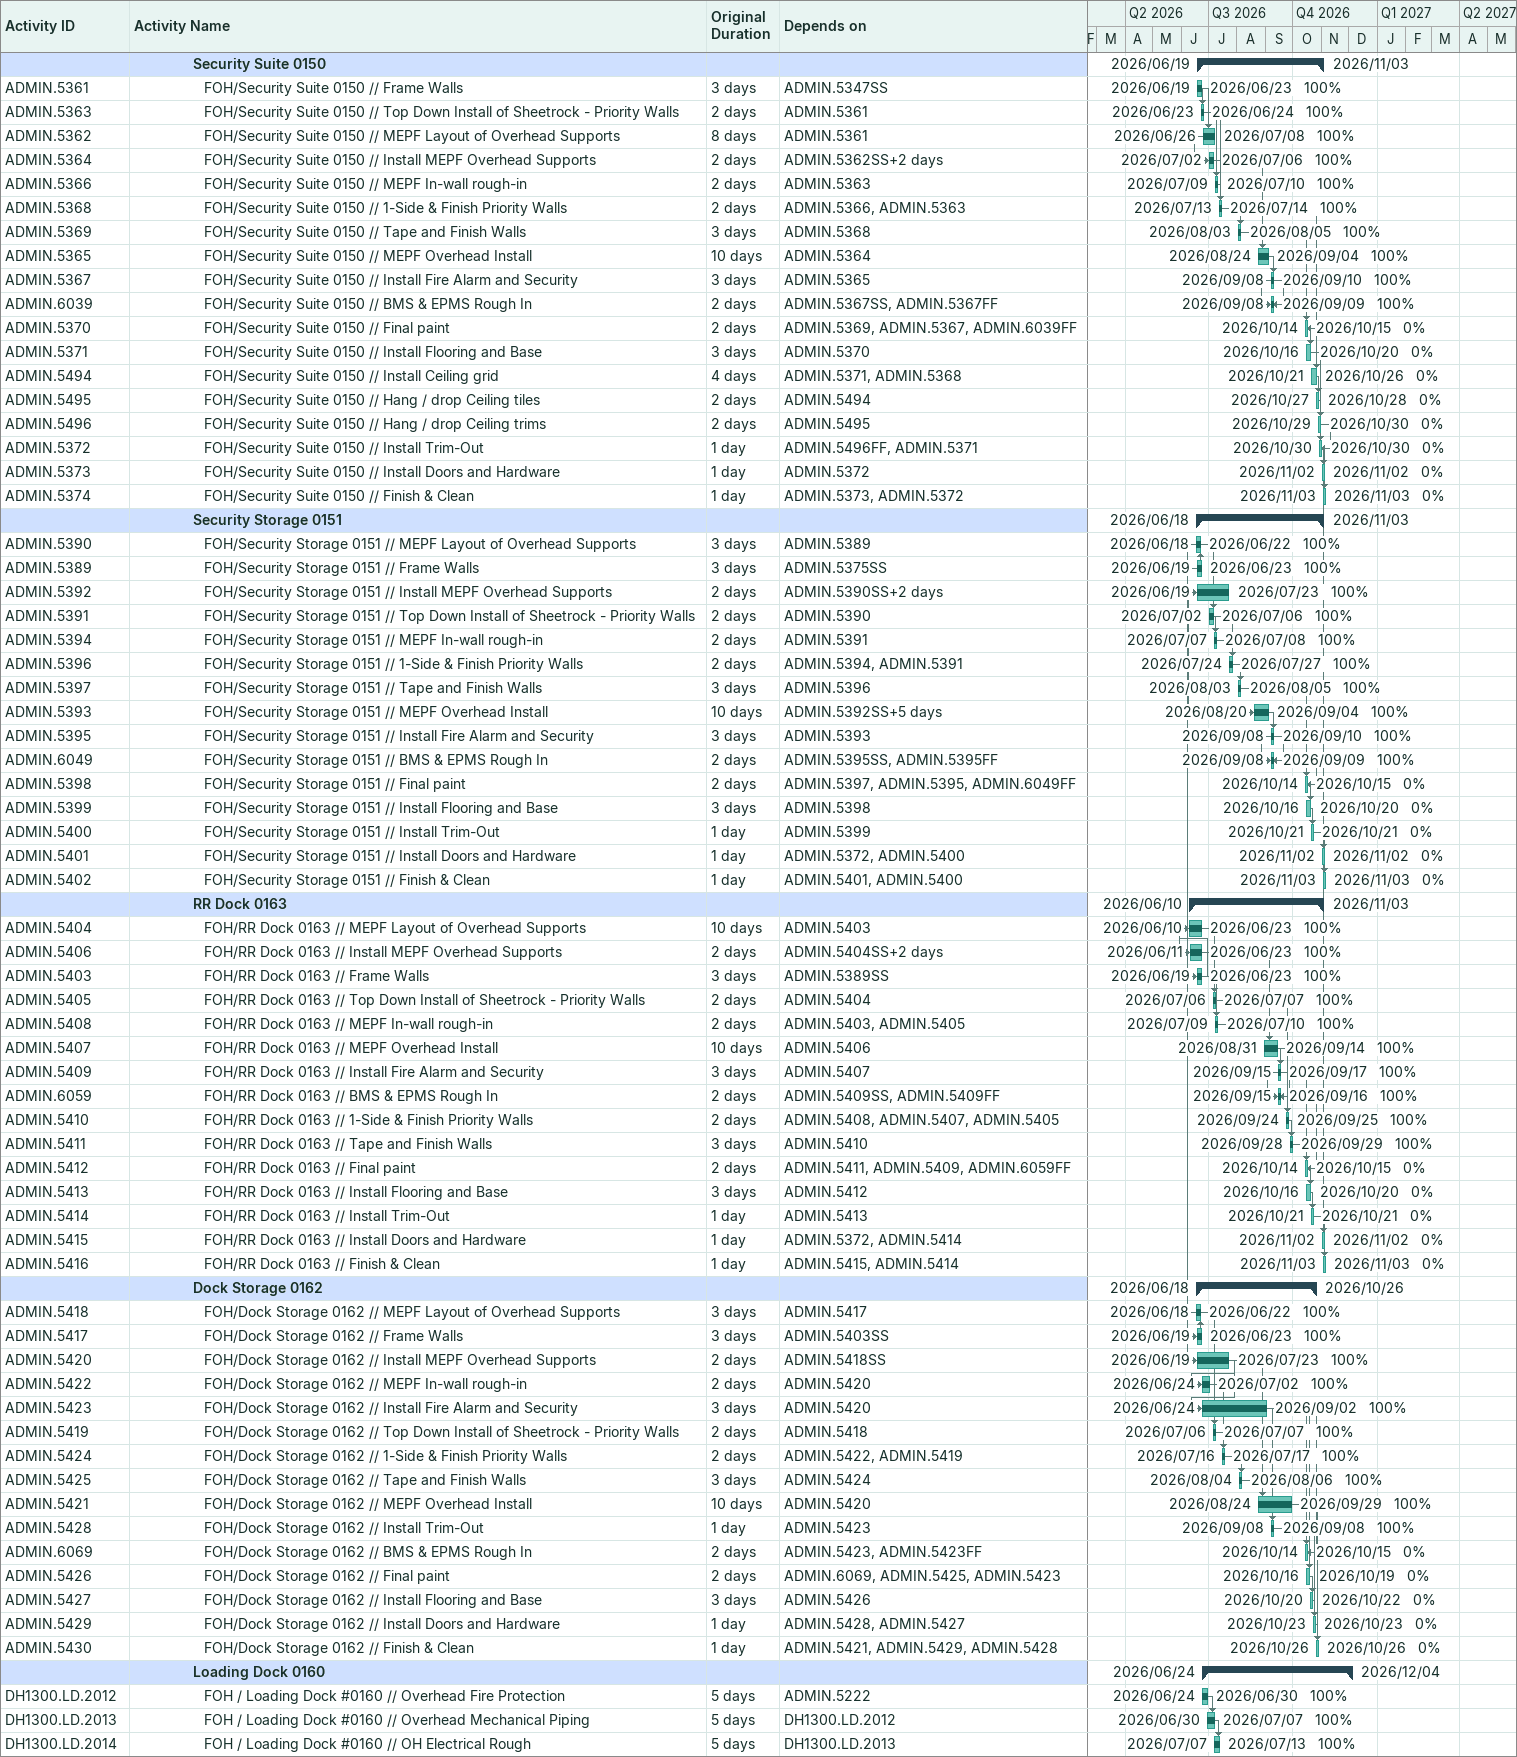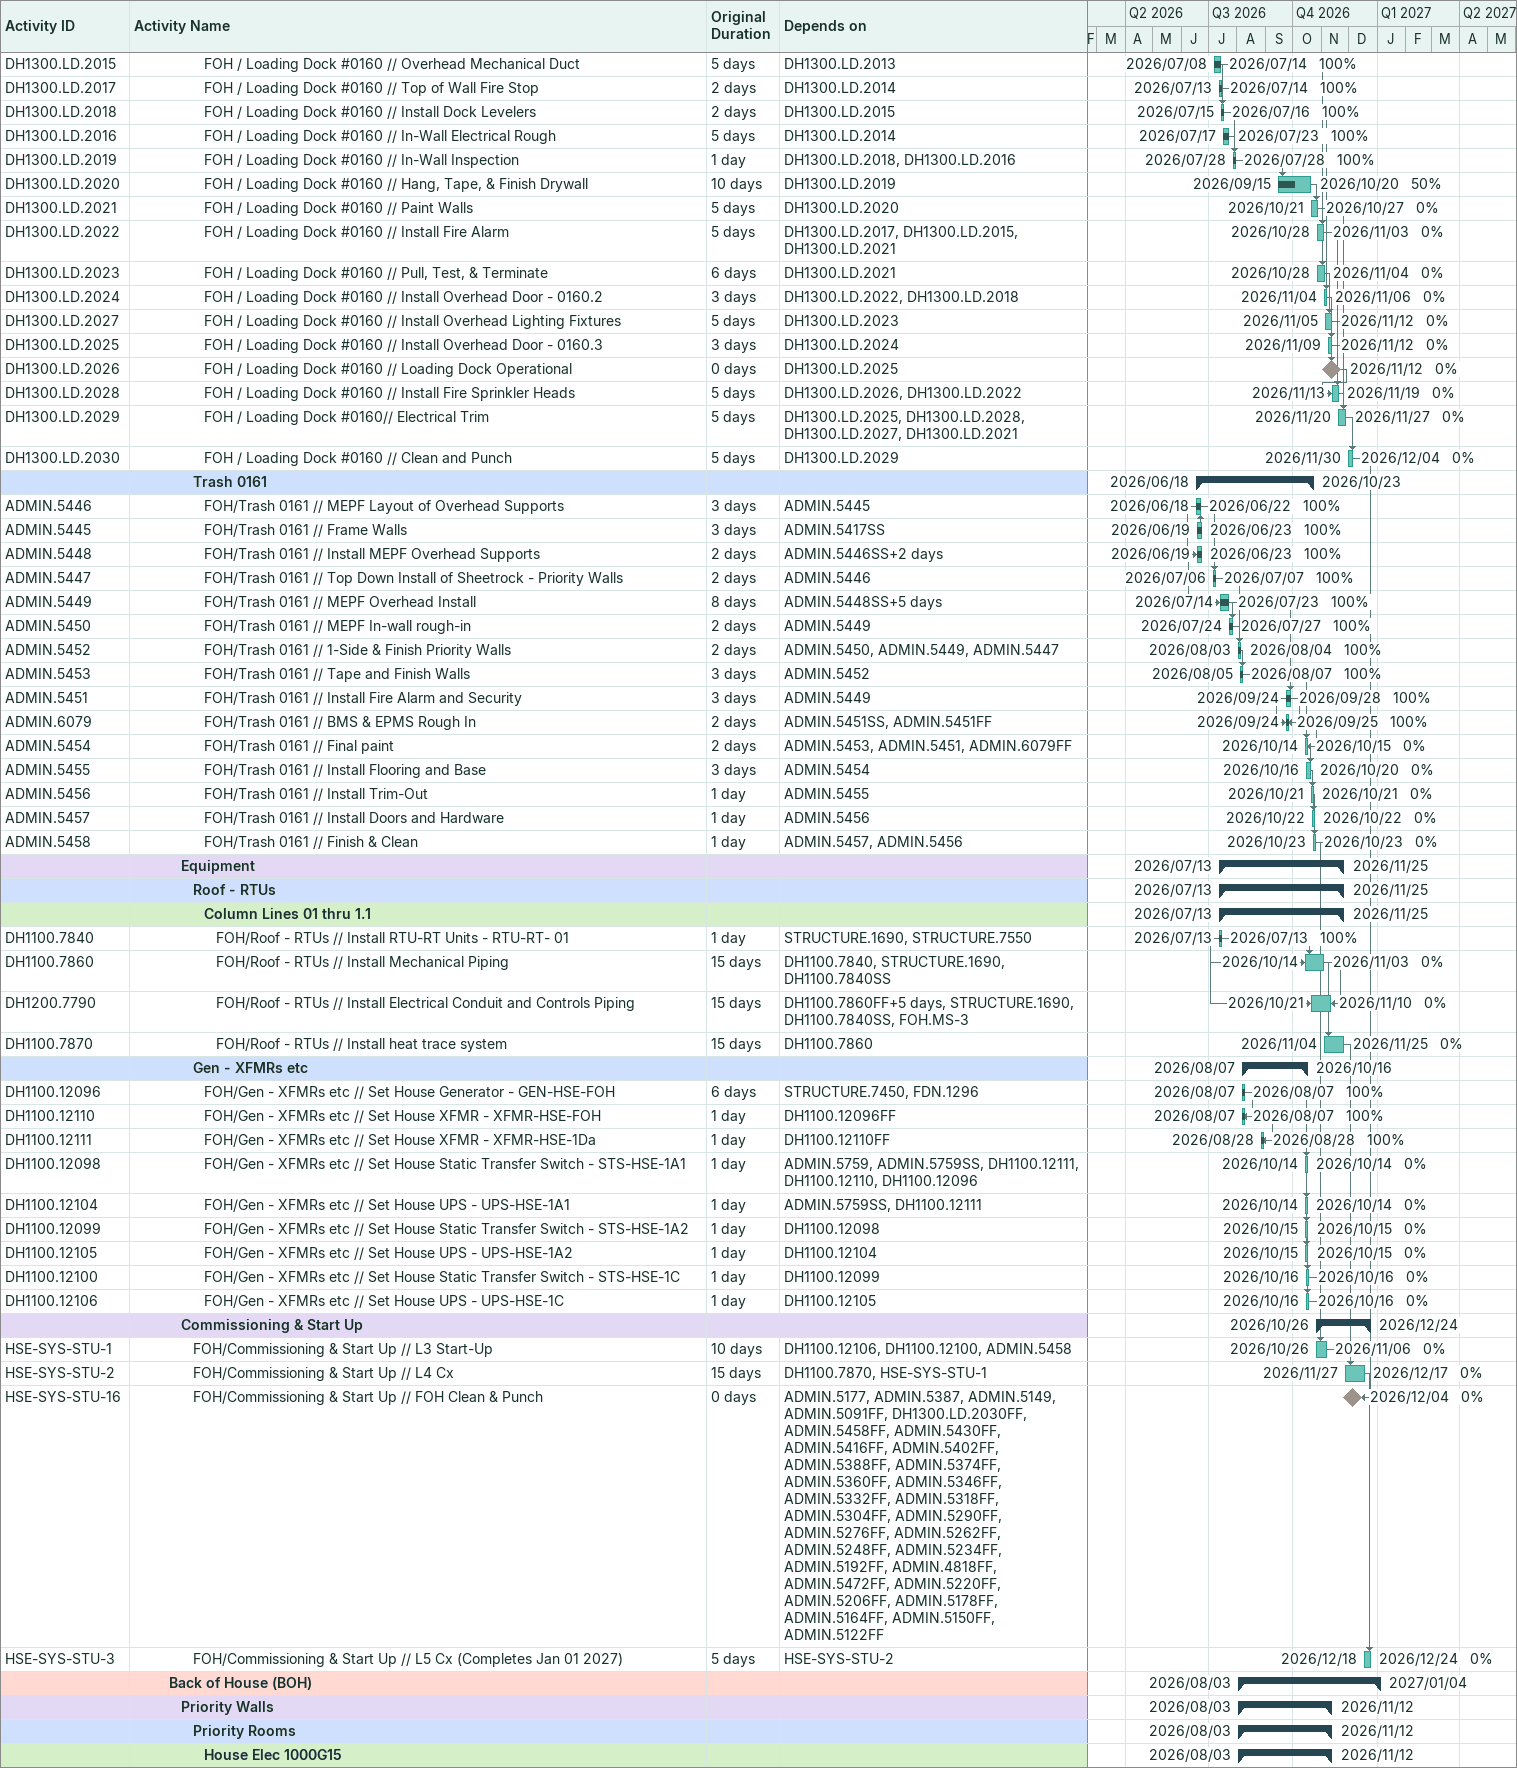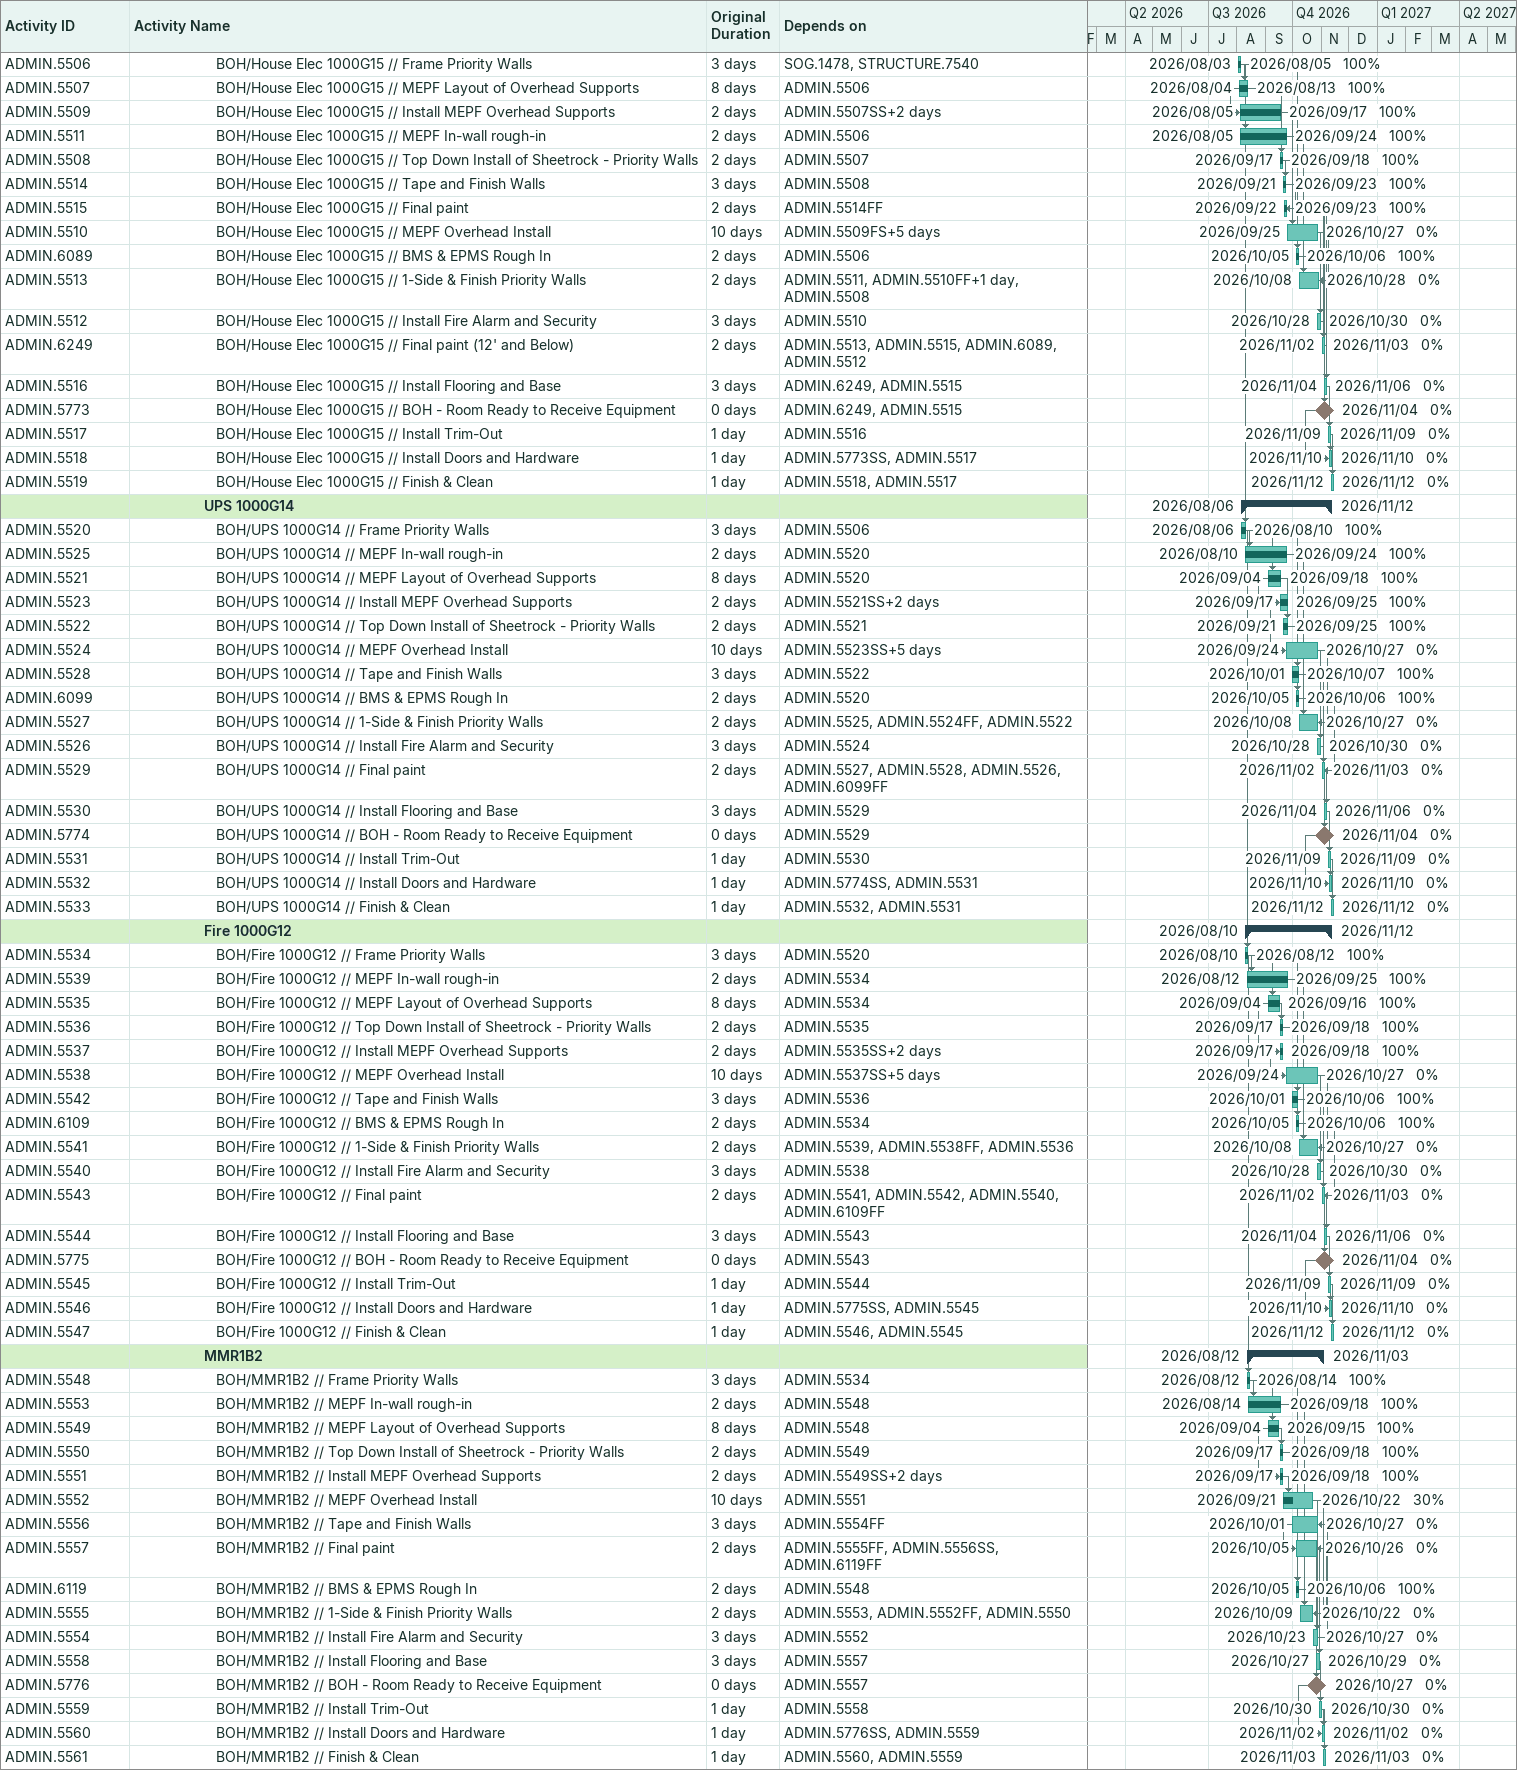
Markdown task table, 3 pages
| ID | Level | Task | Original duration | Start | Finish | Predecessors | % complete |
|---|---|---|---|---|---|---|---|
|  | 6 | **Security Suite 0150** |  | 2026-06-19 | 2026-11-03 |  |  |
| ADMIN.5361 | 7 | FOH/Security Suite 0150 // Frame Walls | 3d | 2026-06-19 | 2026-06-23 | ADMIN.5347SS | 100 |
| ADMIN.5363 | 7 | FOH/Security Suite 0150 // Top Down Install of Sheetrock - Priority Walls | 2d | 2026-06-23 | 2026-06-24 | ADMIN.5361 | 100 |
| ADMIN.5362 | 7 | FOH/Security Suite 0150 // MEPF Layout of Overhead Supports | 8d | 2026-06-26 | 2026-07-08 | ADMIN.5361 | 100 |
| ADMIN.5364 | 7 | FOH/Security Suite 0150 // Install MEPF Overhead Supports | 2d | 2026-07-02 | 2026-07-06 | ADMIN.5362SS+2d | 100 |
| ADMIN.5366 | 7 | FOH/Security Suite 0150 // MEPF In-wall rough-in | 2d | 2026-07-09 | 2026-07-10 | ADMIN.5363 | 100 |
| ADMIN.5368 | 7 | FOH/Security Suite 0150 // 1-Side & Finish Priority Walls | 2d | 2026-07-13 | 2026-07-14 | ADMIN.5366, ADMIN.5363 | 100 |
| ADMIN.5369 | 7 | FOH/Security Suite 0150 // Tape and Finish Walls | 3d | 2026-08-03 | 2026-08-05 | ADMIN.5368 | 100 |
| ADMIN.5365 | 7 | FOH/Security Suite 0150 // MEPF Overhead Install | 10d | 2026-08-24 | 2026-09-04 | ADMIN.5364 | 100 |
| ADMIN.5367 | 7 | FOH/Security Suite 0150 // Install Fire Alarm and Security | 3d | 2026-09-08 | 2026-09-10 | ADMIN.5365 | 100 |
| ADMIN.6039 | 7 | FOH/Security Suite 0150 // BMS & EPMS Rough In | 2d | 2026-09-08 | 2026-09-09 | ADMIN.5367SS, ADMIN.5367FF | 100 |
| ADMIN.5370 | 7 | FOH/Security Suite 0150 // Final paint | 2d | 2026-10-14 | 2026-10-15 | ADMIN.5369, ADMIN.5367, ADMIN.6039FF | 0 |
| ADMIN.5371 | 7 | FOH/Security Suite 0150 // Install Flooring and Base | 3d | 2026-10-16 | 2026-10-20 | ADMIN.5370 | 0 |
| ADMIN.5494 | 7 | FOH/Security Suite 0150 // Install Ceiling grid | 4d | 2026-10-21 | 2026-10-26 | ADMIN.5371, ADMIN.5368 | 0 |
| ADMIN.5495 | 7 | FOH/Security Suite 0150 // Hang / drop Ceiling tiles | 2d | 2026-10-27 | 2026-10-28 | ADMIN.5494 | 0 |
| ADMIN.5496 | 7 | FOH/Security Suite 0150 // Hang / drop Ceiling trims | 2d | 2026-10-29 | 2026-10-30 | ADMIN.5495 | 0 |
| ADMIN.5372 | 7 | FOH/Security Suite 0150 // Install Trim-Out | 1d | 2026-10-30 | 2026-10-30 | ADMIN.5496FF, ADMIN.5371 | 0 |
| ADMIN.5373 | 7 | FOH/Security Suite 0150 // Install Doors and Hardware | 1d | 2026-11-02 | 2026-11-02 | ADMIN.5372 | 0 |
| ADMIN.5374 | 7 | FOH/Security Suite 0150 // Finish & Clean | 1d | 2026-11-03 | 2026-11-03 | ADMIN.5373, ADMIN.5372 | 0 |
|  | 6 | **Security Storage 0151** |  | 2026-06-18 | 2026-11-03 |  |  |
| ADMIN.5390 | 7 | FOH/Security Storage 0151 // MEPF Layout of Overhead Supports | 3d | 2026-06-18 | 2026-06-22 | ADMIN.5389 | 100 |
| ADMIN.5389 | 7 | FOH/Security Storage 0151 // Frame Walls | 3d | 2026-06-19 | 2026-06-23 | ADMIN.5375SS | 100 |
| ADMIN.5392 | 7 | FOH/Security Storage 0151 // Install MEPF Overhead Supports | 2d | 2026-06-19 | 2026-07-23 | ADMIN.5390SS+2d | 100 |
| ADMIN.5391 | 7 | FOH/Security Storage 0151 // Top Down Install of Sheetrock - Priority Walls | 2d | 2026-07-02 | 2026-07-06 | ADMIN.5390 | 100 |
| ADMIN.5394 | 7 | FOH/Security Storage 0151 // MEPF In-wall rough-in | 2d | 2026-07-07 | 2026-07-08 | ADMIN.5391 | 100 |
| ADMIN.5396 | 7 | FOH/Security Storage 0151 // 1-Side & Finish Priority Walls | 2d | 2026-07-24 | 2026-07-27 | ADMIN.5394, ADMIN.5391 | 100 |
| ADMIN.5397 | 7 | FOH/Security Storage 0151 // Tape and Finish Walls | 3d | 2026-08-03 | 2026-08-05 | ADMIN.5396 | 100 |
| ADMIN.5393 | 7 | FOH/Security Storage 0151 // MEPF Overhead Install | 10d | 2026-08-20 | 2026-09-04 | ADMIN.5392SS+5d | 100 |
| ADMIN.5395 | 7 | FOH/Security Storage 0151 // Install Fire Alarm and Security | 3d | 2026-09-08 | 2026-09-10 | ADMIN.5393 | 100 |
| ADMIN.6049 | 7 | FOH/Security Storage 0151 // BMS & EPMS Rough In | 2d | 2026-09-08 | 2026-09-09 | ADMIN.5395SS, ADMIN.5395FF | 100 |
| ADMIN.5398 | 7 | FOH/Security Storage 0151 // Final paint | 2d | 2026-10-14 | 2026-10-15 | ADMIN.5397, ADMIN.5395, ADMIN.6049FF | 0 |
| ADMIN.5399 | 7 | FOH/Security Storage 0151 // Install Flooring and Base | 3d | 2026-10-16 | 2026-10-20 | ADMIN.5398 | 0 |
| ADMIN.5400 | 7 | FOH/Security Storage 0151 // Install Trim-Out | 1d | 2026-10-21 | 2026-10-21 | ADMIN.5399 | 0 |
| ADMIN.5401 | 7 | FOH/Security Storage 0151 // Install Doors and Hardware | 1d | 2026-11-02 | 2026-11-02 | ADMIN.5372, ADMIN.5400 | 0 |
| ADMIN.5402 | 7 | FOH/Security Storage 0151 // Finish & Clean | 1d | 2026-11-03 | 2026-11-03 | ADMIN.5401, ADMIN.5400 | 0 |
|  | 6 | **RR Dock 0163** |  | 2026-06-10 | 2026-11-03 |  |  |
| ADMIN.5404 | 7 | FOH/RR Dock 0163 // MEPF Layout of Overhead Supports | 10d | 2026-06-10 | 2026-06-23 | ADMIN.5403 | 100 |
| ADMIN.5406 | 7 | FOH/RR Dock 0163 // Install MEPF Overhead Supports | 2d | 2026-06-11 | 2026-06-23 | ADMIN.5404SS+2d | 100 |
| ADMIN.5403 | 7 | FOH/RR Dock 0163 // Frame Walls | 3d | 2026-06-19 | 2026-06-23 | ADMIN.5389SS | 100 |
| ADMIN.5405 | 7 | FOH/RR Dock 0163 // Top Down Install of Sheetrock - Priority Walls | 2d | 2026-07-06 | 2026-07-07 | ADMIN.5404 | 100 |
| ADMIN.5408 | 7 | FOH/RR Dock 0163 // MEPF In-wall rough-in | 2d | 2026-07-09 | 2026-07-10 | ADMIN.5403, ADMIN.5405 | 100 |
| ADMIN.5407 | 7 | FOH/RR Dock 0163 // MEPF Overhead Install | 10d | 2026-08-31 | 2026-09-14 | ADMIN.5406 | 100 |
| ADMIN.5409 | 7 | FOH/RR Dock 0163 // Install Fire Alarm and Security | 3d | 2026-09-15 | 2026-09-17 | ADMIN.5407 | 100 |
| ADMIN.6059 | 7 | FOH/RR Dock 0163 // BMS & EPMS Rough In | 2d | 2026-09-15 | 2026-09-16 | ADMIN.5409SS, ADMIN.5409FF | 100 |
| ADMIN.5410 | 7 | FOH/RR Dock 0163 // 1-Side & Finish Priority Walls | 2d | 2026-09-24 | 2026-09-25 | ADMIN.5408, ADMIN.5407, ADMIN.5405 | 100 |
| ADMIN.5411 | 7 | FOH/RR Dock 0163 // Tape and Finish Walls | 3d | 2026-09-28 | 2026-09-29 | ADMIN.5410 | 100 |
| ADMIN.5412 | 7 | FOH/RR Dock 0163 // Final paint | 2d | 2026-10-14 | 2026-10-15 | ADMIN.5411, ADMIN.5409, ADMIN.6059FF | 0 |
| ADMIN.5413 | 7 | FOH/RR Dock 0163 // Install Flooring and Base | 3d | 2026-10-16 | 2026-10-20 | ADMIN.5412 | 0 |
| ADMIN.5414 | 7 | FOH/RR Dock 0163 // Install Trim-Out | 1d | 2026-10-21 | 2026-10-21 | ADMIN.5413 | 0 |
| ADMIN.5415 | 7 | FOH/RR Dock 0163 // Install Doors and Hardware | 1d | 2026-11-02 | 2026-11-02 | ADMIN.5372, ADMIN.5414 | 0 |
| ADMIN.5416 | 7 | FOH/RR Dock 0163 // Finish & Clean | 1d | 2026-11-03 | 2026-11-03 | ADMIN.5415, ADMIN.5414 | 0 |
|  | 6 | **Dock Storage 0162** |  | 2026-06-18 | 2026-10-26 |  |  |
| ADMIN.5418 | 7 | FOH/Dock Storage 0162 // MEPF Layout of Overhead Supports | 3d | 2026-06-18 | 2026-06-22 | ADMIN.5417 | 100 |
| ADMIN.5417 | 7 | FOH/Dock Storage 0162 // Frame Walls | 3d | 2026-06-19 | 2026-06-23 | ADMIN.5403SS | 100 |
| ADMIN.5420 | 7 | FOH/Dock Storage 0162 // Install MEPF Overhead Supports | 2d | 2026-06-19 | 2026-07-23 | ADMIN.5418SS | 100 |
| ADMIN.5422 | 7 | FOH/Dock Storage 0162 // MEPF In-wall rough-in | 2d | 2026-06-24 | 2026-07-02 | ADMIN.5420 | 100 |
| ADMIN.5423 | 7 | FOH/Dock Storage 0162 // Install Fire Alarm and Security | 3d | 2026-06-24 | 2026-09-02 | ADMIN.5420 | 100 |
| ADMIN.5419 | 7 | FOH/Dock Storage 0162 // Top Down Install of Sheetrock - Priority Walls | 2d | 2026-07-06 | 2026-07-07 | ADMIN.5418 | 100 |
| ADMIN.5424 | 7 | FOH/Dock Storage 0162 // 1-Side & Finish Priority Walls | 2d | 2026-07-16 | 2026-07-17 | ADMIN.5422, ADMIN.5419 | 100 |
| ADMIN.5425 | 7 | FOH/Dock Storage 0162 // Tape and Finish Walls | 3d | 2026-08-04 | 2026-08-06 | ADMIN.5424 | 100 |
| ADMIN.5421 | 7 | FOH/Dock Storage 0162 // MEPF Overhead Install | 10d | 2026-08-24 | 2026-09-29 | ADMIN.5420 | 100 |
| ADMIN.5428 | 7 | FOH/Dock Storage 0162 // Install Trim-Out | 1d | 2026-09-08 | 2026-09-08 | ADMIN.5423 | 100 |
| ADMIN.6069 | 7 | FOH/Dock Storage 0162 // BMS & EPMS Rough In | 2d | 2026-10-14 | 2026-10-15 | ADMIN.5423, ADMIN.5423FF | 0 |
| ADMIN.5426 | 7 | FOH/Dock Storage 0162 // Final paint | 2d | 2026-10-16 | 2026-10-19 | ADMIN.6069, ADMIN.5425, ADMIN.5423 | 0 |
| ADMIN.5427 | 7 | FOH/Dock Storage 0162 // Install Flooring and Base | 3d | 2026-10-20 | 2026-10-22 | ADMIN.5426 | 0 |
| ADMIN.5429 | 7 | FOH/Dock Storage 0162 // Install Doors and Hardware | 1d | 2026-10-23 | 2026-10-23 | ADMIN.5428, ADMIN.5427 | 0 |
| ADMIN.5430 | 7 | FOH/Dock Storage 0162 // Finish & Clean | 1d | 2026-10-26 | 2026-10-26 | ADMIN.5421, ADMIN.5429, ADMIN.5428 | 0 |
|  | 6 | **Loading Dock 0160** |  | 2026-06-24 | 2026-12-04 |  |  |
| DH1300.LD.2012 | 7 | FOH / Loading Dock #0160 // Overhead Fire Protection | 5d | 2026-06-24 | 2026-06-30 | ADMIN.5222 | 100 |
| DH1300.LD.2013 | 7 | FOH / Loading Dock #0160 // Overhead Mechanical Piping | 5d | 2026-06-30 | 2026-07-07 | DH1300.LD.2012 | 100 |
| DH1300.LD.2014 | 7 | FOH / Loading Dock #0160 // OH Electrical Rough | 5d | 2026-07-07 | 2026-07-13 | DH1300.LD.2013 | 100 |
| DH1300.LD.2015 | 7 | FOH / Loading Dock #0160 // Overhead Mechanical Duct | 5d | 2026-07-08 | 2026-07-14 | DH1300.LD.2013 | 100 |
| DH1300.LD.2017 | 7 | FOH / Loading Dock #0160 // Top of Wall Fire Stop | 2d | 2026-07-13 | 2026-07-14 | DH1300.LD.2014 | 100 |
| DH1300.LD.2018 | 7 | FOH / Loading Dock #0160 // Install Dock Levelers | 2d | 2026-07-15 | 2026-07-16 | DH1300.LD.2015 | 100 |
| DH1300.LD.2016 | 7 | FOH / Loading Dock #0160 // In-Wall Electrical Rough | 5d | 2026-07-17 | 2026-07-23 | DH1300.LD.2014 | 100 |
| DH1300.LD.2019 | 7 | FOH / Loading Dock #0160 // In-Wall Inspection | 1d | 2026-07-28 | 2026-07-28 | DH1300.LD.2018, DH1300.LD.2016 | 100 |
| DH1300.LD.2020 | 7 | FOH / Loading Dock #0160 // Hang, Tape, & Finish Drywall | 10d | 2026-09-15 | 2026-10-20 | DH1300.LD.2019 | 50 |
| DH1300.LD.2021 | 7 | FOH / Loading Dock #0160 // Paint Walls | 5d | 2026-10-21 | 2026-10-27 | DH1300.LD.2020 | 0 |
| DH1300.LD.2022 | 7 | FOH / Loading Dock #0160 // Install Fire Alarm | 5d | 2026-10-28 | 2026-11-03 | DH1300.LD.2017, DH1300.LD.2015, DH1300.LD.2021 | 0 |
| DH1300.LD.2023 | 7 | FOH / Loading Dock #0160 // Pull, Test, & Terminate | 6d | 2026-10-28 | 2026-11-04 | DH1300.LD.2021 | 0 |
| DH1300.LD.2024 | 7 | FOH / Loading Dock #0160 // Install Overhead Door - 0160.2 | 3d | 2026-11-04 | 2026-11-06 | DH1300.LD.2022, DH1300.LD.2018 | 0 |
| DH1300.LD.2027 | 7 | FOH / Loading Dock #0160 // Install Overhead Lighting Fixtures | 5d | 2026-11-05 | 2026-11-12 | DH1300.LD.2023 | 0 |
| DH1300.LD.2025 | 7 | FOH / Loading Dock #0160 // Install Overhead Door - 0160.3 | 3d | 2026-11-09 | 2026-11-12 | DH1300.LD.2024 | 0 |
| DH1300.LD.2026 | 7 | FOH / Loading Dock #0160 // Loading Dock Operational | 0d | 2026-11-12 | 2026-11-12 | DH1300.LD.2025 | 0 |
| DH1300.LD.2028 | 7 | FOH / Loading Dock #0160 // Install Fire Sprinkler Heads | 5d | 2026-11-13 | 2026-11-19 | DH1300.LD.2026, DH1300.LD.2022 | 0 |
| DH1300.LD.2029 | 7 | FOH / Loading Dock #0160// Electrical Trim | 5d | 2026-11-20 | 2026-11-27 | DH1300.LD.2025, DH1300.LD.2028, DH1300.LD.2027, DH1300.LD.2021 | 0 |
| DH1300.LD.2030 | 7 | FOH / Loading Dock #0160 // Clean and Punch | 5d | 2026-11-30 | 2026-12-04 | DH1300.LD.2029 | 0 |
|  | 6 | **Trash 0161** |  | 2026-06-18 | 2026-10-23 |  |  |
| ADMIN.5446 | 7 | FOH/Trash 0161 // MEPF Layout of Overhead Supports | 3d | 2026-06-18 | 2026-06-22 | ADMIN.5445 | 100 |
| ADMIN.5445 | 7 | FOH/Trash 0161 // Frame Walls | 3d | 2026-06-19 | 2026-06-23 | ADMIN.5417SS | 100 |
| ADMIN.5448 | 7 | FOH/Trash 0161 // Install MEPF Overhead Supports | 2d | 2026-06-19 | 2026-06-23 | ADMIN.5446SS+2d | 100 |
| ADMIN.5447 | 7 | FOH/Trash 0161 // Top Down Install of Sheetrock - Priority Walls | 2d | 2026-07-06 | 2026-07-07 | ADMIN.5446 | 100 |
| ADMIN.5449 | 7 | FOH/Trash 0161 // MEPF Overhead Install | 8d | 2026-07-14 | 2026-07-23 | ADMIN.5448SS+5d | 100 |
| ADMIN.5450 | 7 | FOH/Trash 0161 // MEPF In-wall rough-in | 2d | 2026-07-24 | 2026-07-27 | ADMIN.5449 | 100 |
| ADMIN.5452 | 7 | FOH/Trash 0161 // 1-Side & Finish Priority Walls | 2d | 2026-08-03 | 2026-08-04 | ADMIN.5450, ADMIN.5449, ADMIN.5447 | 100 |
| ADMIN.5453 | 7 | FOH/Trash 0161 // Tape and Finish Walls | 3d | 2026-08-05 | 2026-08-07 | ADMIN.5452 | 100 |
| ADMIN.5451 | 7 | FOH/Trash 0161 // Install Fire Alarm and Security | 3d | 2026-09-24 | 2026-09-28 | ADMIN.5449 | 100 |
| ADMIN.6079 | 7 | FOH/Trash 0161 // BMS & EPMS Rough In | 2d | 2026-09-24 | 2026-09-25 | ADMIN.5451SS, ADMIN.5451FF | 100 |
| ADMIN.5454 | 7 | FOH/Trash 0161 // Final paint | 2d | 2026-10-14 | 2026-10-15 | ADMIN.5453, ADMIN.5451, ADMIN.6079FF | 0 |
| ADMIN.5455 | 7 | FOH/Trash 0161 // Install Flooring and Base | 3d | 2026-10-16 | 2026-10-20 | ADMIN.5454 | 0 |
| ADMIN.5456 | 7 | FOH/Trash 0161 // Install Trim-Out | 1d | 2026-10-21 | 2026-10-21 | ADMIN.5455 | 0 |
| ADMIN.5457 | 7 | FOH/Trash 0161 // Install Doors and Hardware | 1d | 2026-10-22 | 2026-10-22 | ADMIN.5456 | 0 |
| ADMIN.5458 | 7 | FOH/Trash 0161 // Finish & Clean | 1d | 2026-10-23 | 2026-10-23 | ADMIN.5457, ADMIN.5456 | 0 |
|  | 5 | **Equipment** |  | 2026-07-13 | 2026-11-25 |  |  |
|  | 6 | **Roof - RTUs** |  | 2026-07-13 | 2026-11-25 |  |  |
|  | 7 | **Column Lines 01 thru 1.1** |  | 2026-07-13 | 2026-11-25 |  |  |
| DH1100.7840 | 8 | FOH/Roof - RTUs // Install RTU-RT Units - RTU-RT- 01 | 1d | 2026-07-13 | 2026-07-13 | STRUCTURE.1690, STRUCTURE.7550 | 100 |
| DH1100.7860 | 8 | FOH/Roof - RTUs // Install Mechanical Piping | 15d | 2026-10-14 | 2026-11-03 | DH1100.7840, STRUCTURE.1690, DH1100.7840SS | 0 |
| DH1200.7790 | 8 | FOH/Roof - RTUs // Install Electrical Conduit and Controls Piping | 15d | 2026-10-21 | 2026-11-10 | DH1100.7860FF+5d, STRUCTURE.1690, DH1100.7840SS, FOH.MS-3 | 0 |
| DH1100.7870 | 8 | FOH/Roof - RTUs // Install heat trace system | 15d | 2026-11-04 | 2026-11-25 | DH1100.7860 | 0 |
|  | 6 | **Gen - XFMRs etc** |  | 2026-08-07 | 2026-10-16 |  |  |
| DH1100.12096 | 7 | FOH/Gen - XFMRs etc // Set House Generator - GEN-HSE-FOH | 6d | 2026-08-07 | 2026-08-07 | STRUCTURE.7450, FDN.1296 | 100 |
| DH1100.12110 | 7 | FOH/Gen - XFMRs etc // Set House XFMR - XFMR-HSE-FOH | 1d | 2026-08-07 | 2026-08-07 | DH1100.12096FF | 100 |
| DH1100.12111 | 7 | FOH/Gen - XFMRs etc // Set House XFMR - XFMR-HSE-1Da | 1d | 2026-08-28 | 2026-08-28 | DH1100.12110FF | 100 |
| DH1100.12098 | 7 | FOH/Gen - XFMRs etc // Set House Static Transfer Switch - STS-HSE-1A1 | 1d | 2026-10-14 | 2026-10-14 | ADMIN.5759, ADMIN.5759SS, DH1100.12111, DH1100.12110, DH1100.12096 | 0 |
| DH1100.12104 | 7 | FOH/Gen - XFMRs etc // Set House UPS - UPS-HSE-1A1 | 1d | 2026-10-14 | 2026-10-14 | ADMIN.5759SS, DH1100.12111 | 0 |
| DH1100.12099 | 7 | FOH/Gen - XFMRs etc // Set House Static Transfer Switch - STS-HSE-1A2 | 1d | 2026-10-15 | 2026-10-15 | DH1100.12098 | 0 |
| DH1100.12105 | 7 | FOH/Gen - XFMRs etc // Set House UPS - UPS-HSE-1A2 | 1d | 2026-10-15 | 2026-10-15 | DH1100.12104 | 0 |
| DH1100.12100 | 7 | FOH/Gen - XFMRs etc // Set House Static Transfer Switch - STS-HSE-1C | 1d | 2026-10-16 | 2026-10-16 | DH1100.12099 | 0 |
| DH1100.12106 | 7 | FOH/Gen - XFMRs etc // Set House UPS - UPS-HSE-1C | 1d | 2026-10-16 | 2026-10-16 | DH1100.12105 | 0 |
|  | 5 | **Commissioning & Start Up** |  | 2026-10-26 | 2026-12-24 |  |  |
| HSE-SYS-STU-1 | 6 | FOH/Commissioning & Start Up // L3 Start-Up | 10d | 2026-10-26 | 2026-11-06 | DH1100.12106, DH1100.12100, ADMIN.5458 | 0 |
| HSE-SYS-STU-2 | 6 | FOH/Commissioning & Start Up // L4 Cx | 15d | 2026-11-27 | 2026-12-17 | DH1100.7870, HSE-SYS-STU-1 | 0 |
| HSE-SYS-STU-16 | 6 | FOH/Commissioning & Start Up // FOH Clean & Punch | 0d | 2026-12-04 | 2026-12-04 | ADMIN.5177, ADMIN.5387, ADMIN.5149, ADMIN.5091FF, DH1300.LD.2030FF, ADMIN.5458FF, ADMIN.5430FF, ADMIN.5416FF, ADMIN.5402FF, ADMIN.5388FF, ADMIN.5374FF, ADMIN.5360FF, ADMIN.5346FF, ADMIN.5332FF, ADMIN.5318FF, ADMIN.5304FF, ADMIN.5290FF, ADMIN.5276FF, ADMIN.5262FF, ADMIN.5248FF, ADMIN.5234FF, ADMIN.5192FF, ADMIN.4818FF, ADMIN.5472FF, ADMIN.5220FF, ADMIN.5206FF, ADMIN.5178FF, ADMIN.5164FF, ADMIN.5150FF, ADMIN.5122FF | 0 |
| HSE-SYS-STU-3 | 6 | FOH/Commissioning & Start Up // L5 Cx (Completes Jan 01 2027) | 5d | 2026-12-18 | 2026-12-24 | HSE-SYS-STU-2 | 0 |
|  | 4 | **Back of House (BOH)** |  | 2026-08-03 | 2027-01-04 |  |  |
|  | 5 | **Priority Walls** |  | 2026-08-03 | 2026-11-12 |  |  |
|  | 6 | **Priority Rooms** |  | 2026-08-03 | 2026-11-12 |  |  |
|  | 7 | **House Elec 1000G15** |  | 2026-08-03 | 2026-11-12 |  |  |
| ADMIN.5506 | 8 | BOH/House Elec 1000G15 // Frame Priority Walls | 3d | 2026-08-03 | 2026-08-05 | SOG.1478, STRUCTURE.7540 | 100 |
| ADMIN.5507 | 8 | BOH/House Elec 1000G15 // MEPF Layout of Overhead Supports | 8d | 2026-08-04 | 2026-08-13 | ADMIN.5506 | 100 |
| ADMIN.5509 | 8 | BOH/House Elec 1000G15 // Install MEPF Overhead Supports | 2d | 2026-08-05 | 2026-09-17 | ADMIN.5507SS+2d | 100 |
| ADMIN.5511 | 8 | BOH/House Elec 1000G15 // MEPF In-wall rough-in | 2d | 2026-08-05 | 2026-09-24 | ADMIN.5506 | 100 |
| ADMIN.5508 | 8 | BOH/House Elec 1000G15 // Top Down Install of Sheetrock - Priority Walls | 2d | 2026-09-17 | 2026-09-18 | ADMIN.5507 | 100 |
| ADMIN.5514 | 8 | BOH/House Elec 1000G15 // Tape and Finish Walls | 3d | 2026-09-21 | 2026-09-23 | ADMIN.5508 | 100 |
| ADMIN.5515 | 8 | BOH/House Elec 1000G15 // Final paint | 2d | 2026-09-22 | 2026-09-23 | ADMIN.5514FF | 100 |
| ADMIN.5510 | 8 | BOH/House Elec 1000G15 // MEPF Overhead Install | 10d | 2026-09-25 | 2026-10-27 | ADMIN.5509FS+5d | 0 |
| ADMIN.6089 | 8 | BOH/House Elec 1000G15 // BMS & EPMS Rough In | 2d | 2026-10-05 | 2026-10-06 | ADMIN.5506 | 100 |
| ADMIN.5513 | 8 | BOH/House Elec 1000G15 // 1-Side & Finish Priority Walls | 2d | 2026-10-08 | 2026-10-28 | ADMIN.5511, ADMIN.5510FF+1d, ADMIN.5508 | 0 |
| ADMIN.5512 | 8 | BOH/House Elec 1000G15 // Install Fire Alarm and Security | 3d | 2026-10-28 | 2026-10-30 | ADMIN.5510 | 0 |
| ADMIN.6249 | 8 | BOH/House Elec 1000G15 // Final paint (12' and Below) | 2d | 2026-11-02 | 2026-11-03 | ADMIN.5513, ADMIN.5515, ADMIN.6089, ADMIN.5512 | 0 |
| ADMIN.5516 | 8 | BOH/House Elec 1000G15 // Install Flooring and Base | 3d | 2026-11-04 | 2026-11-06 | ADMIN.6249, ADMIN.5515 | 0 |
| ADMIN.5773 | 8 | BOH/House Elec 1000G15 // BOH - Room Ready to Receive Equipment | 0d | 2026-11-04 | 2026-11-04 | ADMIN.6249, ADMIN.5515 | 0 |
| ADMIN.5517 | 8 | BOH/House Elec 1000G15 // Install Trim-Out | 1d | 2026-11-09 | 2026-11-09 | ADMIN.5516 | 0 |
| ADMIN.5518 | 8 | BOH/House Elec 1000G15 // Install Doors and Hardware | 1d | 2026-11-10 | 2026-11-10 | ADMIN.5773SS, ADMIN.5517 | 0 |
| ADMIN.5519 | 8 | BOH/House Elec 1000G15 // Finish & Clean | 1d | 2026-11-12 | 2026-11-12 | ADMIN.5518, ADMIN.5517 | 0 |
|  | 7 | **UPS 1000G14** |  | 2026-08-06 | 2026-11-12 |  |  |
| ADMIN.5520 | 8 | BOH/UPS 1000G14 // Frame Priority Walls | 3d | 2026-08-06 | 2026-08-10 | ADMIN.5506 | 100 |
| ADMIN.5525 | 8 | BOH/UPS 1000G14 // MEPF In-wall rough-in | 2d | 2026-08-10 | 2026-09-24 | ADMIN.5520 | 100 |
| ADMIN.5521 | 8 | BOH/UPS 1000G14 // MEPF Layout of Overhead Supports | 8d | 2026-09-04 | 2026-09-18 | ADMIN.5520 | 100 |
| ADMIN.5523 | 8 | BOH/UPS 1000G14 // Install MEPF Overhead Supports | 2d | 2026-09-17 | 2026-09-25 | ADMIN.5521SS+2d | 100 |
| ADMIN.5522 | 8 | BOH/UPS 1000G14 // Top Down Install of Sheetrock - Priority Walls | 2d | 2026-09-21 | 2026-09-25 | ADMIN.5521 | 100 |
| ADMIN.5524 | 8 | BOH/UPS 1000G14 // MEPF Overhead Install | 10d | 2026-09-24 | 2026-10-27 | ADMIN.5523SS+5d | 0 |
| ADMIN.5528 | 8 | BOH/UPS 1000G14 // Tape and Finish Walls | 3d | 2026-10-01 | 2026-10-07 | ADMIN.5522 | 100 |
| ADMIN.6099 | 8 | BOH/UPS 1000G14 // BMS & EPMS Rough In | 2d | 2026-10-05 | 2026-10-06 | ADMIN.5520 | 100 |
| ADMIN.5527 | 8 | BOH/UPS 1000G14 // 1-Side & Finish Priority Walls | 2d | 2026-10-08 | 2026-10-27 | ADMIN.5525, ADMIN.5524FF, ADMIN.5522 | 0 |
| ADMIN.5526 | 8 | BOH/UPS 1000G14 // Install Fire Alarm and Security | 3d | 2026-10-28 | 2026-10-30 | ADMIN.5524 | 0 |
| ADMIN.5529 | 8 | BOH/UPS 1000G14 // Final paint | 2d | 2026-11-02 | 2026-11-03 | ADMIN.5527, ADMIN.5528, ADMIN.5526, ADMIN.6099FF | 0 |
| ADMIN.5530 | 8 | BOH/UPS 1000G14 // Install Flooring and Base | 3d | 2026-11-04 | 2026-11-06 | ADMIN.5529 | 0 |
| ADMIN.5774 | 8 | BOH/UPS 1000G14 // BOH - Room Ready to Receive Equipment | 0d | 2026-11-04 | 2026-11-04 | ADMIN.5529 | 0 |
| ADMIN.5531 | 8 | BOH/UPS 1000G14 // Install Trim-Out | 1d | 2026-11-09 | 2026-11-09 | ADMIN.5530 | 0 |
| ADMIN.5532 | 8 | BOH/UPS 1000G14 // Install Doors and Hardware | 1d | 2026-11-10 | 2026-11-10 | ADMIN.5774SS, ADMIN.5531 | 0 |
| ADMIN.5533 | 8 | BOH/UPS 1000G14 // Finish & Clean | 1d | 2026-11-12 | 2026-11-12 | ADMIN.5532, ADMIN.5531 | 0 |
|  | 7 | **Fire 1000G12** |  | 2026-08-10 | 2026-11-12 |  |  |
| ADMIN.5534 | 8 | BOH/Fire 1000G12 // Frame Priority Walls | 3d | 2026-08-10 | 2026-08-12 | ADMIN.5520 | 100 |
| ADMIN.5539 | 8 | BOH/Fire 1000G12 // MEPF In-wall rough-in | 2d | 2026-08-12 | 2026-09-25 | ADMIN.5534 | 100 |
| ADMIN.5535 | 8 | BOH/Fire 1000G12 // MEPF Layout of Overhead Supports | 8d | 2026-09-04 | 2026-09-16 | ADMIN.5534 | 100 |
| ADMIN.5536 | 8 | BOH/Fire 1000G12 // Top Down Install of Sheetrock - Priority Walls | 2d | 2026-09-17 | 2026-09-18 | ADMIN.5535 | 100 |
| ADMIN.5537 | 8 | BOH/Fire 1000G12 // Install MEPF Overhead Supports | 2d | 2026-09-17 | 2026-09-18 | ADMIN.5535SS+2d | 100 |
| ADMIN.5538 | 8 | BOH/Fire 1000G12 // MEPF Overhead Install | 10d | 2026-09-24 | 2026-10-27 | ADMIN.5537SS+5d | 0 |
| ADMIN.5542 | 8 | BOH/Fire 1000G12 // Tape and Finish Walls | 3d | 2026-10-01 | 2026-10-06 | ADMIN.5536 | 100 |
| ADMIN.6109 | 8 | BOH/Fire 1000G12 // BMS & EPMS Rough In | 2d | 2026-10-05 | 2026-10-06 | ADMIN.5534 | 100 |
| ADMIN.5541 | 8 | BOH/Fire 1000G12 // 1-Side & Finish Priority Walls | 2d | 2026-10-08 | 2026-10-27 | ADMIN.5539, ADMIN.5538FF, ADMIN.5536 | 0 |
| ADMIN.5540 | 8 | BOH/Fire 1000G12 // Install Fire Alarm and Security | 3d | 2026-10-28 | 2026-10-30 | ADMIN.5538 | 0 |
| ADMIN.5543 | 8 | BOH/Fire 1000G12 // Final paint | 2d | 2026-11-02 | 2026-11-03 | ADMIN.5541, ADMIN.5542, ADMIN.5540, ADMIN.6109FF | 0 |
| ADMIN.5544 | 8 | BOH/Fire 1000G12 // Install Flooring and Base | 3d | 2026-11-04 | 2026-11-06 | ADMIN.5543 | 0 |
| ADMIN.5775 | 8 | BOH/Fire 1000G12 // BOH - Room Ready to Receive Equipment | 0d | 2026-11-04 | 2026-11-04 | ADMIN.5543 | 0 |
| ADMIN.5545 | 8 | BOH/Fire 1000G12 // Install Trim-Out | 1d | 2026-11-09 | 2026-11-09 | ADMIN.5544 | 0 |
| ADMIN.5546 | 8 | BOH/Fire 1000G12 // Install Doors and Hardware | 1d | 2026-11-10 | 2026-11-10 | ADMIN.5775SS, ADMIN.5545 | 0 |
| ADMIN.5547 | 8 | BOH/Fire 1000G12 // Finish & Clean | 1d | 2026-11-12 | 2026-11-12 | ADMIN.5546, ADMIN.5545 | 0 |
|  | 7 | **MMR1B2** |  | 2026-08-12 | 2026-11-03 |  |  |
| ADMIN.5548 | 8 | BOH/MMR1B2 // Frame Priority Walls | 3d | 2026-08-12 | 2026-08-14 | ADMIN.5534 | 100 |
| ADMIN.5553 | 8 | BOH/MMR1B2 // MEPF In-wall rough-in | 2d | 2026-08-14 | 2026-09-18 | ADMIN.5548 | 100 |
| ADMIN.5549 | 8 | BOH/MMR1B2 // MEPF Layout of Overhead Supports | 8d | 2026-09-04 | 2026-09-15 | ADMIN.5548 | 100 |
| ADMIN.5550 | 8 | BOH/MMR1B2 // Top Down Install of Sheetrock - Priority Walls | 2d | 2026-09-17 | 2026-09-18 | ADMIN.5549 | 100 |
| ADMIN.5551 | 8 | BOH/MMR1B2 // Install MEPF Overhead Supports | 2d | 2026-09-17 | 2026-09-18 | ADMIN.5549SS+2d | 100 |
| ADMIN.5552 | 8 | BOH/MMR1B2 // MEPF Overhead Install | 10d | 2026-09-21 | 2026-10-22 | ADMIN.5551 | 30 |
| ADMIN.5556 | 8 | BOH/MMR1B2 // Tape and Finish Walls | 3d | 2026-10-01 | 2026-10-27 | ADMIN.5554FF | 0 |
| ADMIN.5557 | 8 | BOH/MMR1B2 // Final paint | 2d | 2026-10-05 | 2026-10-26 | ADMIN.5555FF, ADMIN.5556SS, ADMIN.6119FF | 0 |
| ADMIN.6119 | 8 | BOH/MMR1B2 // BMS & EPMS Rough In | 2d | 2026-10-05 | 2026-10-06 | ADMIN.5548 | 100 |
| ADMIN.5555 | 8 | BOH/MMR1B2 // 1-Side & Finish Priority Walls | 2d | 2026-10-09 | 2026-10-22 | ADMIN.5553, ADMIN.5552FF, ADMIN.5550 | 0 |
| ADMIN.5554 | 8 | BOH/MMR1B2 // Install Fire Alarm and Security | 3d | 2026-10-23 | 2026-10-27 | ADMIN.5552 | 0 |
| ADMIN.5558 | 8 | BOH/MMR1B2 // Install Flooring and Base | 3d | 2026-10-27 | 2026-10-29 | ADMIN.5557 | 0 |
| ADMIN.5776 | 8 | BOH/MMR1B2 // BOH - Room Ready to Receive Equipment | 0d | 2026-10-27 | 2026-10-27 | ADMIN.5557 | 0 |
| ADMIN.5559 | 8 | BOH/MMR1B2 // Install Trim-Out | 1d | 2026-10-30 | 2026-10-30 | ADMIN.5558 | 0 |
| ADMIN.5560 | 8 | BOH/MMR1B2 // Install Doors and Hardware | 1d | 2026-11-02 | 2026-11-02 | ADMIN.5776SS, ADMIN.5559 | 0 |
| ADMIN.5561 | 8 | BOH/MMR1B2 // Finish & Clean | 1d | 2026-11-03 | 2026-11-03 | ADMIN.5560, ADMIN.5559 | 0 |
